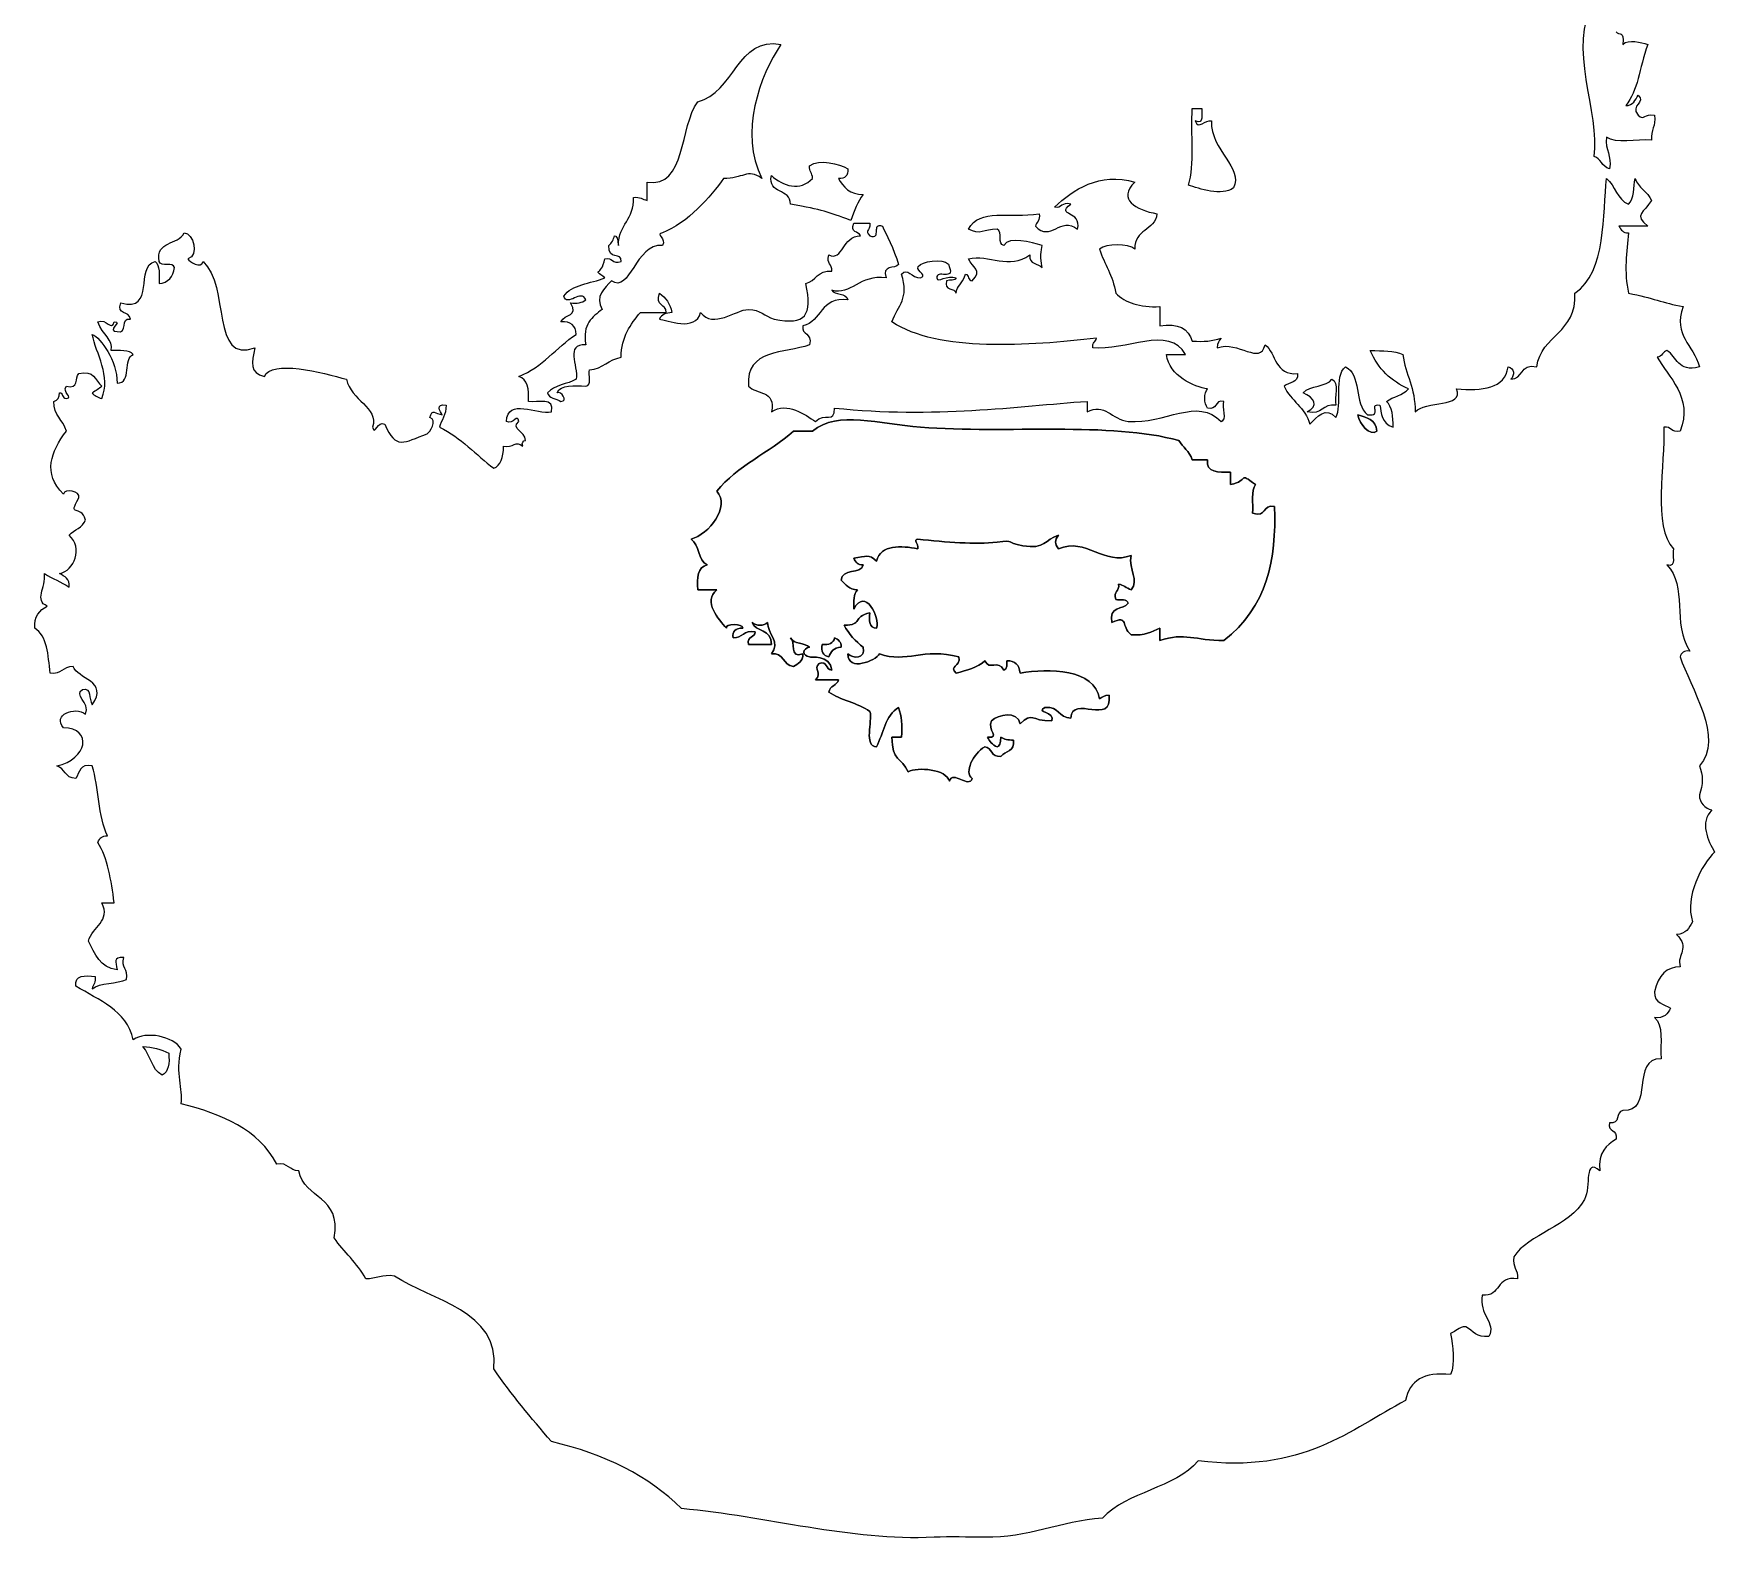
# Model space of a CAD drawing. Extents: x 0 to 55.7, y -25.7 to 2.7.
# Drawn here: x 0.73 to 17.07, y -25.66 to -11.1 of the extents above; entities that cross this region are included whole.
import ezdxf

# ---------------------------------------------------------------- set-up
doc = ezdxf.new("R2010")
doc.units = 0
doc.layers.get('0').update_dxf_attribs({"linetype": 'CONTINUOUS'})

msp = doc.modelspace()

# ---------------------------------------------------------------- linework, layer by layer
at = {"color": 7}
for points in [[(11.925862, -11.819857), (11.925862, -11.819857)], [(8.597962, -12.402239), (8.597962, -12.402239)], [(5.695293, -14.565374), (5.695293, -14.565374)], [(13.035162, -14.750258), (13.035162, -14.750258)], [(13.525103, -14.77799), (13.525103, -14.77799)], [(13.709986, -14.935141), (13.709986, -14.935141)], [(12.295629, -15.33264), (12.295629, -15.33264)], [(12.295629, -15.452815), (12.295629, -15.452815)], [(8.348369, -16.99659), (8.348369, -16.99659)], [(8.468543, -16.931881), (8.468543, -16.931881)], [(1.785011, -20.879141), (1.785011, -20.879141)]]:
    msp.add_lwpolyline(points, close=True, dxfattribs=at)
for points in [[(15.808412, -12.282065), (15.873121, -11.875322), (15.540331, -11.200498), (15.808412, -10.802998)], [(16.021028, -11.080323), (16.048761, -11.1173), (16.104226, -11.061835), (16.085737, -11.200498)], [(7.146628, -11.755148), (7.497906, -11.67195), (7.534883, -11.1173), (7.95087, -11.200498)], [(7.95087, -11.200498), (7.747498, -11.496311), (7.544127, -12.060205), (7.765987, -12.494681)], [(16.085737, -11.200498), (16.141202, -11.145033), (16.261377, -11.182009), (16.326086, -11.200498)], [(16.326086, -11.200498), (16.242888, -11.440846), (16.233644, -11.644218), (16.11347, -11.792124)], [(6.656687, -12.531658), (7.035698, -12.596367), (6.970988, -11.986252), (7.146628, -11.755148)], [(16.11347, -11.792124), (16.187423, -11.792124), (16.205912, -11.736659), (16.233644, -11.690438)], [(16.233644, -11.690438), (16.316842, -11.764392), (16.150447, -11.78288), (16.233644, -11.884566)], [(11.888885, -12.55939), (11.953595, -12.365263), (11.907374, -12.060205), (11.925862, -11.819857)], [(11.925862, -11.819857), (11.953595, -11.819857), (11.981327, -11.819857), (12.018304, -11.819857)], [(12.018304, -11.819857), (12.00906, -11.875322), (12.046036, -11.977008), (11.953595, -11.940031)], [(11.953595, -11.940031), (11.981327, -12.032473), (12.05528, -11.921543), (12.110745, -11.940031)], [(16.233644, -11.884566), (16.298353, -11.940031), (16.289109, -11.866078), (16.390795, -11.884566)], [(16.390795, -11.884566), (16.409283, -11.995496), (16.353818, -12.023228), (16.363062, -12.124914)], [(12.110745, -11.940031), (12.101501, -12.2266), (12.425047, -12.392995), (12.323361, -12.587123)], [(15.928586, -12.097182), (15.910098, -12.2266), (15.984051, -12.272821), (15.956319, -12.402239)], [(16.363062, -12.124914), (16.215156, -12.11567), (16.021028, -12.161891), (15.928586, -12.097182)], [(7.765987, -12.494681), (7.627324, -12.392995), (7.581103, -12.503925), (7.39622, -12.494681)], [(8.255928, -12.494681), (8.255928, -12.439216), (8.218951, -12.429972), (8.228195, -12.374507)], [(8.228195, -12.374507), (8.320637, -12.300553), (8.514764, -12.356018), (8.597962, -12.402239)], [(8.597962, -12.402239), (8.597962, -12.466948), (8.570229, -12.503925), (8.50552, -12.494681)], [(15.956319, -12.402239), (15.882366, -12.383751), (15.873121, -12.300553), (15.808412, -12.282065)], [(6.656687, -12.707297), (6.656687, -12.651832), (6.656687, -12.587123), (6.656687, -12.531658)], [(7.39622, -12.494681), (7.276046, -12.67032), (7.044942, -12.929157), (6.804593, -13.021599)], [(8.043312, -12.744274), (8.043312, -12.587123), (7.821452, -12.651832), (7.858428, -12.466948)], [(7.858428, -12.466948), (7.969358, -12.568634), (8.135753, -12.624099), (8.255928, -12.494681)], [(8.50552, -12.494681), (8.551741, -12.577878), (8.61645, -12.651832), (8.745868, -12.651832)], [(10.594702, -12.772006), (10.770341, -12.605611), (11.029178, -12.429972), (11.371212, -12.531658)], [(11.371212, -12.531658), (11.195573, -12.698053), (11.380456, -12.799739), (11.583828, -12.836715)], [(12.323361, -12.587123), (12.212431, -12.67032), (11.990571, -12.596367), (11.888885, -12.55939)], [(15.623529, -13.603981), (15.928586, -13.400609), (15.89161, -12.827471), (15.928586, -12.494681)], [(15.928586, -12.494681), (16.011784, -12.568634), (16.030272, -12.698053), (16.141202, -12.744274)], [(16.141202, -12.744274), (16.196667, -12.688809), (16.187423, -12.577878), (16.205912, -12.494681)], [(16.205912, -12.494681), (16.233644, -12.587123), (16.326086, -12.624099), (16.363062, -12.707297)], [(6.379362, -13.141773), (6.379362, -12.938401), (6.536513, -12.89218), (6.527268, -12.679564)], [(6.527268, -12.679564), (6.591978, -12.67032), (6.610466, -12.698053), (6.656687, -12.707297)], [(8.625694, -12.901424), (8.403834, -12.818227), (8.357613, -12.799739), (8.043312, -12.744274)], [(8.745868, -12.651832), (8.690403, -12.716541), (8.662671, -12.808983), (8.625694, -12.901424)], [(10.751853, -12.744274), (10.659411, -12.716541), (10.668655, -12.790494), (10.594702, -12.772006)], [(10.816562, -12.984622), (10.862783, -12.799739), (10.594702, -12.864448), (10.751853, -12.744274)], [(16.363062, -12.707297), (16.289109, -12.827471), (16.187423, -12.845959), (16.326086, -12.956889)], [(8.810578, -13.049331), (8.930752, -13.095552), (8.819822, -12.910669), (8.930752, -12.956889)], [(9.762727, -12.984622), (9.873657, -12.78125), (10.150982, -12.882936), (10.446795, -12.836715)], [(10.446795, -12.836715), (10.456039, -12.901424), (10.419063, -12.919913), (10.409819, -12.956889)], [(10.409819, -12.956889), (10.557725, -13.11404), (10.650167, -12.855204), (10.816562, -12.984622)], [(11.583828, -12.836715), (11.56534, -13.00311), (11.361968, -12.984622), (11.371212, -13.178749)], [(1.942161, -13.298924), (1.905185, -13.095552), (2.127045, -13.141773), (2.18251, -13.021599)], [(2.18251, -13.021599), (2.274951, -13.021599), (2.330416, -13.243459), (2.219486, -13.271191)], [(6.28692, -13.141773), (6.314653, -13.123284), (6.333141, -13.086308), (6.342385, -13.049331)], [(6.342385, -13.049331), (6.379362, -13.058575), (6.370118, -13.104796), (6.379362, -13.141773)], [(6.804593, -13.021599), (6.73064, -13.030843), (6.850814, -13.077064), (6.804593, -13.141773)], [(8.413078, -13.234214), (8.551741, -13.298924), (8.542497, -13.049331), (8.718136, -13.049331)], [(8.718136, -13.049331), (8.699648, -13.00311), (8.61645, -13.021599), (8.653427, -12.929157)], [(8.653427, -12.929157), (8.708892, -12.929157), (8.755113, -12.929157), (8.810578, -12.929157)], [(8.810578, -12.929157), (8.810578, -13.012354), (8.755113, -12.993866), (8.810578, -13.049331)], [(8.930752, -12.956889), (8.967729, -13.030843), (9.041682, -13.178749), (9.087903, -13.326656)], [(10.040052, -12.984622), (9.910634, -12.984622), (9.873657, -13.049331), (9.762727, -12.984622)], [(10.104761, -13.141773), (10.040052, -13.132529), (10.095517, -13.012354), (10.040052, -12.984622)], [(10.474528, -13.141773), (10.372842, -13.11404), (10.150982, -13.049331), (10.104761, -13.141773)], [(16.326086, -12.956889), (16.233644, -12.956889), (16.141202, -12.956889), (16.048761, -12.956889)], [(16.048761, -12.956889), (16.067249, -12.993866), (16.085737, -13.021599), (16.141202, -13.021599)], [(16.141202, -13.021599), (16.122714, -13.197238), (16.094982, -13.400609), (16.141202, -13.603981)], [(6.407094, -13.298924), (6.416338, -13.197238), (6.277676, -13.298924), (6.28692, -13.141773)], [(6.804593, -13.141773), (6.545757, -13.123284), (6.490292, -13.613225), (6.314653, -13.483807)], [(8.440811, -13.391365), (8.450055, -13.317412), (8.385346, -13.326656), (8.413078, -13.234214)], [(9.762727, -13.271191), (9.956854, -13.22497), (10.160226, -13.382121), (10.354354, -13.234214)], [(10.354354, -13.234214), (10.345109, -13.326656), (10.437551, -13.317412), (10.474528, -13.354389)], [(10.474528, -13.354389), (10.456039, -13.234214), (10.456039, -13.261947), (10.474528, -13.141773)], [(11.371212, -13.178749), (11.306503, -13.123284), (11.093887, -13.123284), (11.029178, -13.178749)], [(11.029178, -13.178749), (11.075399, -13.326656), (11.158596, -13.428342), (11.186329, -13.603981)], [(1.572395, -13.696423), (1.914429, -13.798109), (1.701813, -13.3359), (1.905185, -13.298924)], [(1.905185, -13.298924), (1.951406, -13.3359), (1.942161, -13.428342), (1.942161, -13.511539)], [(2.090068, -13.354389), (2.080824, -13.298924), (1.96065, -13.354389), (1.942161, -13.298924)], [(1.942161, -13.511539), (2.025359, -13.502295), (2.080824, -13.44683), (2.090068, -13.354389)], [(2.219486, -13.271191), (2.228731, -13.298924), (2.348905, -13.372877), (2.367393, -13.298924)], [(2.367393, -13.298924), (2.62623, -13.530028), (2.441346, -14.297294), (2.866578, -14.130899)], [(6.249943, -13.456074), (6.120525, -13.354389), (6.212967, -13.456074), (6.249943, -13.271191)], [(6.249943, -13.271191), (6.323897, -13.252703), (6.314653, -13.326656), (6.407094, -13.298924)], [(8.191218, -13.511539), (8.28366, -13.483807), (8.311393, -13.382121), (8.440811, -13.391365)], [(9.087903, -13.326656), (9.050926, -13.372877), (8.921508, -13.326656), (8.967729, -13.456074)], [(9.115635, -13.419098), (9.180344, -13.354389), (9.208077, -13.456074), (9.300519, -13.456074)], [(9.300519, -13.456074), (9.383716, -13.419098), (9.208077, -13.382121), (9.300519, -13.326656)], [(9.300519, -13.326656), (9.355984, -13.289679), (9.577844, -13.261947), (9.577844, -13.354389)], [(9.577844, -13.354389), (9.633309, -13.483807), (9.448425, -13.372877), (9.457669, -13.456074)], [(9.799704, -13.483807), (9.901389, -13.382121), (9.799704, -13.354389), (9.762727, -13.271191)], [(5.852444, -13.631714), (5.926397, -13.520784), (6.111281, -13.511539), (6.249943, -13.456074)], [(6.06506, -13.66869), (6.028083, -13.55776), (5.880177, -13.742644), (5.852444, -13.631714)], [(6.314653, -13.483807), (6.249943, -13.55776), (6.148257, -13.631714), (6.222211, -13.761132)], [(7.886161, -13.853574), (8.191218, -13.918283), (8.255928, -13.816597), (8.191218, -13.511539)], [(8.967729, -13.456074), (8.708892, -13.419098), (8.625694, -13.631714), (8.440811, -13.576249)], [(9.023194, -13.881306), (9.087903, -13.714911), (9.189589, -13.659446), (9.115635, -13.419098)], [(9.457669, -13.456074), (9.457669, -13.511539), (9.559355, -13.419098), (9.642553, -13.456074)], [(9.550111, -13.483807), (9.522379, -13.585493), (9.633309, -13.548516), (9.642553, -13.603981)], [(9.642553, -13.456074), (9.633309, -13.483807), (9.587088, -13.474563), (9.550111, -13.483807)], [(9.642553, -13.603981), (9.651797, -13.520784), (9.698018, -13.530028), (9.734994, -13.419098)], [(9.734994, -13.419098), (9.771971, -13.428342), (9.753483, -13.483807), (9.799704, -13.483807)], [(1.664836, -13.853574), (1.655592, -13.770376), (1.526174, -13.816597), (1.572395, -13.696423)], [(5.824712, -13.881306), (5.861688, -13.798109), (6.000351, -13.835085), (5.917153, -13.696423)], [(5.917153, -13.696423), (5.981862, -13.705667), (6.028083, -13.696423), (6.06506, -13.66869)], [(6.84157, -13.788864), (6.84157, -13.705667), (6.73064, -13.733399), (6.776861, -13.603981)], [(6.776861, -13.603981), (6.84157, -13.650202), (6.878547, -13.705667), (6.897035, -13.788864)], [(8.597962, -13.66869), (8.329881, -13.631714), (8.348369, -13.881306), (8.163486, -13.918283)], [(8.440811, -13.576249), (8.468543, -13.622469), (8.579473, -13.594737), (8.597962, -13.66869)], [(11.186329, -13.603981), (11.27877, -13.696423), (11.417433, -13.742644), (11.61156, -13.733399)], [(15.253762, -14.315782), (15.299983, -14.00148), (15.642017, -13.992236), (15.623529, -13.603981)], [(16.141202, -13.603981), (16.372307, -13.650202), (16.473992, -13.696423), (16.66812, -13.733399)], [(1.350535, -13.881306), (1.433732, -13.844329), (1.479953, -13.973748), (1.507686, -13.881306)], [(1.479953, -14.158631), (1.498441, -14.047701), (1.396755, -14.010724), (1.350535, -13.881306)], [(1.507686, -13.881306), (1.600127, -13.872062), (1.424488, -13.973748), (1.535418, -13.973748)], [(1.535418, -13.973748), (1.646348, -14.00148), (1.563151, -13.835085), (1.664836, -13.853574)], [(5.972618, -14.00148), (5.972618, -13.918283), (5.917153, -13.872062), (5.824712, -13.881306)], [(6.222211, -13.761132), (6.129769, -13.835085), (6.028083, -13.899794), (6.06506, -14.103166)], [(6.407094, -14.22334), (6.407094, -14.019969), (6.499536, -13.909039), (6.591978, -13.788864)], [(6.591978, -13.788864), (6.675175, -13.788864), (6.758373, -13.788864), (6.84157, -13.788864)], [(6.897035, -13.788864), (6.84157, -13.798109), (6.795349, -13.807353), (6.776861, -13.853574)], [(6.776861, -13.853574), (6.84157, -13.862818), (7.128139, -13.982992), (7.17436, -13.788864)], [(7.17436, -13.788864), (7.294534, -13.955259), (7.516394, -13.761132), (7.636568, -13.761132)], [(7.636568, -13.761132), (7.756743, -13.761132), (7.784475, -13.825841), (7.886161, -13.853574)], [(11.001445, -14.038457), (10.354354, -14.11241), (9.466914, -14.177119), (9.023194, -13.881306)], [(11.61156, -13.733399), (11.61156, -13.788864), (11.61156, -13.853574), (11.61156, -13.918283)], [(11.61156, -13.918283), (11.7872, -13.89055), (11.888885, -13.946015), (11.925862, -14.066189)], [(16.66812, -13.733399), (16.566434, -14.019969), (16.769806, -14.093922), (16.825271, -14.315782)], [(1.387511, -14.620839), (1.479953, -14.408224), (1.332046, -14.186364), (1.29507, -14.00148)], [(1.29507, -14.00148), (1.378267, -14.038457), (1.535418, -14.251073), (1.535418, -14.472933)], [(5.417968, -14.408224), (5.649072, -14.315782), (5.778491, -14.130899), (5.972618, -14.00148)], [(8.163486, -13.918283), (8.144998, -14.010724), (8.255928, -13.982992), (8.228195, -14.103166)], [(10.964469, -14.130899), (10.955224, -14.075434), (10.992201, -14.075434), (11.001445, -14.038457)], [(11.861153, -14.195608), (11.704002, -13.909039), (11.269526, -14.167875), (10.964469, -14.130899)], [(11.925862, -14.066189), (12.036792, -14.075434), (12.11999, -14.066189), (12.203187, -14.038457)], [(12.203187, -14.038457), (12.184699, -14.066189), (12.16621, -14.084678), (12.16621, -14.130899)], [(1.692569, -14.195608), (1.655592, -14.149387), (1.553906, -14.158631), (1.479953, -14.158631)], [(1.535418, -14.472933), (1.683325, -14.472933), (1.590883, -14.232584), (1.692569, -14.195608)], [(2.866578, -14.130899), (2.838846, -14.278805), (2.811113, -14.371247), (2.95902, -14.408224)], [(6.06506, -14.103166), (5.861688, -14.093922), (5.991107, -14.297294), (5.972618, -14.435956)], [(8.228195, -14.103166), (7.987847, -14.186364), (7.608836, -14.140143), (7.636568, -14.500665)], [(12.073769, -14.528398), (11.94435, -14.509909), (11.704002, -14.408224), (11.67627, -14.195608)], [(11.67627, -14.195608), (11.740979, -14.195608), (11.796444, -14.195608), (11.861153, -14.195608)], [(12.16621, -14.130899), (12.369582, -14.056945), (12.582198, -14.306538), (12.628419, -14.103166)], [(12.628419, -14.103166), (12.739349, -14.186364), (12.72086, -14.398979), (12.94272, -14.380491)], [(14.015044, -14.528398), (13.848649, -14.454444), (13.719231, -14.33427), (13.645277, -14.158631)], [(13.645277, -14.158631), (13.765451, -14.158631), (13.876381, -14.158631), (13.959579, -14.195608)], [(13.959579, -14.195608), (13.987311, -14.389735), (14.079753, -14.519154), (14.079753, -14.750258)], [(16.510969, -14.158631), (16.473992, -14.167875), (16.464748, -14.214096), (16.418527, -14.22334)], [(16.825271, -14.315782), (16.612655, -14.371247), (16.612655, -14.214096), (16.510969, -14.158631)], [(1.045477, -14.500665), (1.165651, -14.537642), (1.128675, -14.417468), (1.165651, -14.380491)], [(1.165651, -14.380491), (1.313558, -14.343514), (1.322802, -14.4452), (1.387511, -14.500665)], [(2.95902, -14.408224), (3.023729, -14.241829), (3.522914, -14.371247), (3.754018, -14.435956)], [(6.06506, -14.500665), (6.129769, -14.500665), (6.083548, -14.389735), (6.102037, -14.343514)], [(6.102037, -14.343514), (6.231455, -14.33427), (6.28692, -14.241829), (6.407094, -14.22334)], [(12.94272, -14.380491), (12.951965, -14.472933), (12.859523, -14.463689), (12.813302, -14.500665)], [(13.312487, -14.805723), (13.377196, -14.685549), (13.293999, -14.408224), (13.404929, -14.315782)], [(13.404929, -14.315782), (13.56208, -14.380491), (13.488126, -14.676304), (13.617545, -14.77799)], [(14.477252, -14.528398), (14.726845, -14.546886), (14.948705, -14.528398), (14.976437, -14.315782)], [(14.976437, -14.315782), (15.041146, -14.325026), (15.041146, -14.398979), (15.00417, -14.435956)], [(15.00417, -14.435956), (15.124344, -14.435956), (15.087367, -14.278805), (15.253762, -14.315782)], [(16.418527, -14.22334), (16.520213, -14.408224), (16.769806, -14.611595), (16.640387, -14.935141)], [(1.045477, -14.620839), (1.11943, -14.611595), (0.999256, -14.565374), (1.045477, -14.500665)], [(1.387511, -14.500665), (1.359779, -14.528398), (1.332046, -14.546886), (1.29507, -14.565374)], [(3.754018, -14.435956), (3.790995, -14.639328), (4.06832, -14.704037), (4.003611, -14.898164)], [(5.51041, -14.648572), (5.519654, -14.528398), (5.501166, -14.435956), (5.417968, -14.408224)], [(5.972618, -14.435956), (5.889421, -14.482177), (5.760002, -14.491421), (5.695293, -14.565374)], [(5.787735, -14.565374), (5.824712, -14.482177), (5.95413, -14.500665), (6.06506, -14.500665)], [(7.636568, -14.500665), (7.710522, -14.583863), (7.904649, -14.537642), (7.858428, -14.750258)], [(12.073769, -14.713281), (12.036792, -14.676304), (12.036792, -14.565374), (12.073769, -14.528398)], [(12.813302, -14.500665), (12.878011, -14.648572), (13.016674, -14.704037), (13.062895, -14.870432)], [(12.998185, -14.565374), (13.062895, -14.491421), (13.220045, -14.509909), (13.27551, -14.435956)], [(13.27551, -14.435956), (13.349464, -14.463689), (13.293999, -14.611595), (13.312487, -14.685549)], [(13.802428, -14.648572), (13.867137, -14.602351), (13.959579, -14.593107), (14.015044, -14.528398)], [(14.079753, -14.750258), (14.172195, -14.639328), (14.56045, -14.713281), (14.477252, -14.528398)], [(1.045477, -14.935141), (1.017745, -14.824211), (0.916059, -14.787234), (0.925303, -14.648572)], [(0.925303, -14.648572), (0.96228, -14.639328), (0.980768, -14.611595), (0.980768, -14.565374)], [(0.980768, -14.565374), (1.017745, -14.565374), (0.999256, -14.620839), (1.045477, -14.620839)], [(1.29507, -14.565374), (1.313558, -14.593107), (1.350535, -14.611595), (1.387511, -14.620839)], [(4.678435, -14.77799), (4.659947, -14.750258), (4.604482, -14.66706), (4.715412, -14.685549)], [(4.715412, -14.685549), (4.715412, -14.77799), (4.669191, -14.833455), (4.650702, -14.898164)], [(5.297794, -14.842699), (5.307038, -14.611595), (5.593607, -14.77799), (5.73227, -14.750258)], [(5.73227, -14.750258), (5.769247, -14.602351), (5.602852, -14.66706), (5.51041, -14.648572)], [(5.695293, -14.565374), (5.704537, -14.620839), (5.778491, -14.620839), (5.824712, -14.648572)], [(5.824712, -14.648572), (5.898665, -14.648572), (5.824712, -14.546886), (5.787735, -14.565374)], [(7.858428, -14.750258), (8.015579, -14.648572), (8.181974, -14.77799), (8.28366, -14.842699)], [(8.468543, -14.713281), (9.429937, -14.814967), (10.234179, -14.694793), (10.909004, -14.648572)], [(10.909004, -14.648572), (10.909004, -14.685549), (10.909004, -14.713281), (10.909004, -14.750258)], [(10.909004, -14.750258), (11.075399, -14.657816), (11.149352, -14.824211), (11.306503, -14.842699)], [(11.306503, -14.842699), (11.657781, -14.870432), (11.981327, -14.602351), (12.203187, -14.842699)], [(12.23092, -14.648572), (12.138478, -14.630084), (12.16621, -14.741014), (12.073769, -14.713281)], [(12.203187, -14.842699), (12.267896, -14.833455), (12.212431, -14.704037), (12.23092, -14.648572)], [(13.035162, -14.750258), (13.155336, -14.694793), (13.099871, -14.611595), (12.998185, -14.565374)], [(13.312487, -14.685549), (13.183069, -14.66706), (13.183069, -14.787234), (13.035162, -14.750258)], [(13.062895, -14.870432), (13.127604, -14.796479), (13.220045, -14.694793), (13.312487, -14.805723)], [(13.617545, -14.77799), (13.774696, -14.796479), (13.617545, -14.66706), (13.737719, -14.685549)], [(13.737719, -14.685549), (13.756207, -14.759502), (13.746963, -14.861188), (13.867137, -14.898164)], [(13.867137, -14.898164), (13.867137, -14.796479), (13.857893, -14.704037), (13.802428, -14.648572)], [(4.003611, -14.898164), (4.031343, -14.990606), (4.049832, -14.824211), (4.123785, -14.870432)], [(4.123785, -14.870432), (4.225471, -15.120025), (4.308668, -15.046071), (4.530528, -14.962874)], [(4.530528, -14.962874), (4.558261, -14.953629), (4.632214, -14.824211), (4.558261, -14.805723)], [(4.558261, -14.805723), (4.585993, -14.713281), (4.604482, -14.768746), (4.678435, -14.77799)], [(5.417968, -14.842699), (5.408724, -14.759502), (5.362503, -14.879676), (5.297794, -14.842699)], [(5.482677, -15.027583), (5.482677, -14.935141), (5.334771, -14.916653), (5.417968, -14.842699)], [(9.300519, -14.898164), (8.893775, -14.870432), (8.50552, -14.731769), (8.255928, -14.935141)], [(8.255928, -14.935141), (8.50552, -14.731769), (8.893775, -14.870432), (9.300519, -14.898164)], [(8.28366, -14.842699), (8.376102, -14.750258), (8.468543, -14.870432), (8.468543, -14.713281)], [(11.796444, -15.027583), (11.130864, -14.842699), (10.132494, -14.962874), (9.300519, -14.898164)], [(9.300519, -14.898164), (10.132494, -14.962874), (11.130864, -14.842699), (11.796444, -15.027583)], [(13.709986, -14.935141), (13.636033, -14.990606), (13.543591, -14.870432), (13.525103, -14.77799)], [(13.525103, -14.77799), (13.6083, -14.805723), (13.700742, -14.824211), (13.709986, -14.935141)], [(13.525103, -14.77799), (13.543591, -14.870432), (13.636033, -14.990606), (13.709986, -14.935141)], [(13.709986, -14.935141), (13.700742, -14.824211), (13.6083, -14.805723), (13.525103, -14.77799)], [(1.017745, -15.545256), (0.814373, -15.341885), (0.89757, -15.138513), (1.045477, -14.935141)], [(4.650702, -14.898164), (4.863318, -14.99985), (5.001981, -15.166245), (5.17762, -15.295664)], [(5.270062, -15.083048), (5.362503, -15.101536), (5.390236, -15.018339), (5.454945, -15.083048)], [(5.454945, -15.083048), (5.445701, -15.046071), (5.454945, -15.027583), (5.482677, -15.027583)], [(8.071044, -14.935141), (7.83994, -15.147757), (7.525638, -15.267931), (7.331511, -15.517524)], [(7.331511, -15.517524), (7.525638, -15.267931), (7.83994, -15.147757), (8.071044, -14.935141)], [(8.255928, -14.935141), (8.191218, -14.935141), (8.135753, -14.935141), (8.071044, -14.935141)], [(8.071044, -14.935141), (8.135753, -14.935141), (8.191218, -14.935141), (8.255928, -14.935141)], [(11.925862, -15.212466), (11.89813, -15.129269), (11.83342, -15.092292), (11.796444, -15.027583)], [(11.796444, -15.027583), (11.83342, -15.092292), (11.89813, -15.129269), (11.925862, -15.212466)], [(16.483237, -14.898164), (16.492481, -15.249443), (16.372307, -15.868802), (16.575678, -16.072174)], [(16.640387, -14.935141), (16.547946, -14.953629), (16.55719, -14.88892), (16.483237, -14.898164)], [(5.17762, -15.295664), (5.242329, -15.267931), (5.270062, -15.193978), (5.270062, -15.083048)], [(12.073769, -15.212466), (12.027548, -15.212466), (11.972083, -15.212466), (11.925862, -15.212466)], [(11.925862, -15.212466), (11.972083, -15.212466), (12.027548, -15.212466), (12.073769, -15.212466)], [(12.295629, -15.33264), (12.175455, -15.33264), (12.05528, -15.341885), (12.073769, -15.212466)], [(12.073769, -15.212466), (12.05528, -15.341885), (12.175455, -15.33264), (12.295629, -15.33264)], [(12.535977, -15.452815), (12.360338, -15.323396), (12.480512, -15.415838), (12.295629, -15.452815)], [(12.295629, -15.452815), (12.480512, -15.415838), (12.360338, -15.323396), (12.535977, -15.452815)], [(12.295629, -15.452815), (12.295629, -15.415838), (12.295629, -15.369617), (12.295629, -15.33264)], [(12.295629, -15.33264), (12.295629, -15.369617), (12.295629, -15.415838), (12.295629, -15.452815)], [(1.165651, -15.582233), (1.18414, -15.517524), (1.026989, -15.480547), (1.017745, -15.545256)], [(7.331511, -15.517524), (7.460929, -15.66543), (7.257558, -15.933511), (7.081918, -15.979732)], [(7.081918, -15.979732), (7.257558, -15.933511), (7.460929, -15.66543), (7.331511, -15.517524)], [(12.508245, -15.73014), (12.517489, -15.637698), (12.489756, -15.50828), (12.535977, -15.452815)], [(12.535977, -15.452815), (12.489756, -15.50828), (12.517489, -15.637698), (12.508245, -15.73014)], [(1.23036, -15.794849), (1.18414, -15.637698), (1.054721, -15.77636), (1.165651, -15.582233)], [(12.23092, -16.959614), (12.646907, -16.636068), (12.739349, -16.17386), (12.72086, -15.66543)], [(12.72086, -15.66543), (12.739349, -16.17386), (12.646907, -16.636068), (12.23092, -16.959614)], [(12.72086, -15.66543), (12.600686, -15.637698), (12.646907, -15.77636), (12.508245, -15.73014)], [(12.508245, -15.73014), (12.646907, -15.77636), (12.600686, -15.637698), (12.72086, -15.66543)], [(1.07321, -15.942755), (1.11943, -15.88729), (1.202628, -15.868802), (1.23036, -15.794849)], [(0.980768, -16.312522), (1.11943, -16.28479), (1.211872, -16.06293), (1.07321, -15.942755)], [(7.081918, -15.979732), (7.165116, -16.035197), (7.146628, -16.183104), (7.239069, -16.229325)], [(7.239069, -16.229325), (7.146628, -16.183104), (7.165116, -16.035197), (7.081918, -15.979732)], [(9.272786, -16.072174), (9.28203, -16.016709), (9.226565, -15.988976), (9.272786, -15.979732)], [(9.272786, -15.979732), (9.226565, -15.988976), (9.28203, -16.016709), (9.272786, -16.072174)], [(9.272786, -15.979732), (9.550111, -16.007465), (9.827436, -16.035197), (10.040052, -16.007465)], [(10.040052, -16.007465), (9.827436, -16.035197), (9.550111, -16.007465), (9.272786, -15.979732)], [(10.040052, -16.007465), (10.224935, -15.988976), (10.104761, -16.007465), (10.289644, -16.044441)], [(10.289644, -16.044441), (10.104761, -16.007465), (10.224935, -15.988976), (10.040052, -16.007465)], [(10.289644, -16.044441), (10.50226, -16.081418), (10.50226, -15.979732), (10.631679, -15.942755)], [(10.631679, -15.942755), (10.50226, -15.979732), (10.50226, -16.081418), (10.289644, -16.044441)], [(10.631679, -15.942755), (10.594702, -15.988976), (10.594702, -16.025953), (10.631679, -16.072174)], [(10.631679, -16.072174), (10.594702, -16.025953), (10.594702, -15.988976), (10.631679, -15.942755)], [(10.631679, -16.072174), (10.899759, -15.961244), (11.075399, -16.238569), (11.334235, -16.136883)], [(11.334235, -16.136883), (11.075399, -16.238569), (10.899759, -15.961244), (10.631679, -16.072174)], [(8.653427, -16.164615), (8.773601, -16.146127), (8.801334, -16.118395), (8.875287, -16.192348)], [(8.875287, -16.192348), (8.801334, -16.118395), (8.773601, -16.146127), (8.653427, -16.164615)], [(8.745868, -16.229325), (8.690403, -16.229325), (8.671915, -16.201592), (8.653427, -16.164615)], [(8.653427, -16.164615), (8.671915, -16.201592), (8.690403, -16.229325), (8.745868, -16.229325)], [(8.875287, -16.192348), (8.912264, -16.025953), (9.115635, -16.044441), (9.272786, -16.072174)], [(9.272786, -16.072174), (9.115635, -16.044441), (8.912264, -16.025953), (8.875287, -16.192348)], [(11.334235, -16.136883), (11.306503, -16.275545), (11.417433, -16.377231), (11.334235, -16.469673)], [(11.334235, -16.469673), (11.417433, -16.377231), (11.306503, -16.275545), (11.334235, -16.136883)], [(16.575678, -16.072174), (16.55719, -16.127639), (16.612655, -16.257057), (16.510969, -16.229325)], [(0.860594, -16.626824), (0.731175, -16.571359), (0.85135, -16.451185), (0.832861, -16.312522)], [(0.832861, -16.312522), (0.916059, -16.358743), (0.990012, -16.39572), (1.07321, -16.44194)], [(1.07321, -16.44194), (1.082454, -16.358743), (1.026989, -16.340255), (0.980768, -16.312522)], [(7.239069, -16.229325), (7.146628, -16.247813), (7.137383, -16.349499), (7.146628, -16.469673)], [(7.146628, -16.469673), (7.137383, -16.349499), (7.146628, -16.247813), (7.239069, -16.229325)], [(8.533253, -16.377231), (8.533253, -16.257057), (8.72738, -16.321766), (8.745868, -16.229325)], [(8.745868, -16.229325), (8.72738, -16.321766), (8.533253, -16.257057), (8.533253, -16.377231)], [(16.510969, -16.229325), (16.714341, -16.432696), (16.55719, -16.793219), (16.732829, -17.0613)], [(7.146628, -16.469673), (7.211337, -16.469673), (7.266802, -16.469673), (7.331511, -16.469673)], [(7.331511, -16.469673), (7.266802, -16.469673), (7.211337, -16.469673), (7.146628, -16.469673)], [(7.331511, -16.469673), (7.192848, -16.580603), (7.349999, -16.756242), (7.423953, -16.83944)], [(7.423953, -16.83944), (7.349999, -16.756242), (7.192848, -16.580603), (7.331511, -16.469673)], [(8.690403, -16.469673), (8.607206, -16.469673), (8.579473, -16.414208), (8.533253, -16.377231)], [(8.533253, -16.377231), (8.579473, -16.414208), (8.607206, -16.469673), (8.690403, -16.469673)], [(8.875287, -16.83944), (8.912264, -16.737754), (8.764357, -16.44194), (8.653427, -16.654556)], [(8.653427, -16.654556), (8.764357, -16.44194), (8.912264, -16.737754), (8.875287, -16.83944)], [(8.653427, -16.654556), (8.653427, -16.580603), (8.653427, -16.50665), (8.690403, -16.469673)], [(8.690403, -16.469673), (8.653427, -16.50665), (8.653427, -16.580603), (8.653427, -16.654556)], [(11.214061, -16.414208), (11.223305, -16.488161), (11.158596, -16.478917), (11.186329, -16.562115)], [(11.186329, -16.562115), (11.158596, -16.478917), (11.223305, -16.488161), (11.214061, -16.414208)], [(11.334235, -16.469673), (11.288015, -16.451185), (11.260282, -16.423452), (11.214061, -16.414208)], [(11.214061, -16.414208), (11.260282, -16.423452), (11.288015, -16.451185), (11.334235, -16.469673)], [(0.74042, -16.83944), (0.731175, -16.72851), (0.78664, -16.6638), (0.860594, -16.626824)], [(11.306503, -16.599091), (11.260282, -16.6638), (11.112375, -16.626824), (11.149352, -16.783975)], [(11.149352, -16.783975), (11.112375, -16.626824), (11.260282, -16.6638), (11.306503, -16.599091)], [(11.186329, -16.562115), (11.23255, -16.571359), (11.297259, -16.55287), (11.306503, -16.599091)], [(11.306503, -16.599091), (11.297259, -16.55287), (11.23255, -16.571359), (11.186329, -16.562115)], [(7.423953, -16.83944), (7.405464, -16.793219), (7.590348, -16.793219), (7.581103, -16.83944)], [(7.581103, -16.83944), (7.590348, -16.793219), (7.405464, -16.793219), (7.423953, -16.83944)], [(7.858428, -16.99659), (7.867673, -16.848684), (7.701278, -16.876416), (7.673545, -16.783975)], [(7.673545, -16.783975), (7.710522, -16.820951), (7.784475, -16.820951), (7.821452, -16.783975)], [(7.821452, -16.783975), (7.784475, -16.820951), (7.710522, -16.820951), (7.673545, -16.783975)], [(7.673545, -16.783975), (7.701278, -16.876416), (7.867673, -16.848684), (7.858428, -16.99659)], [(7.821452, -16.783975), (7.821452, -16.894905), (7.95087, -16.978102), (7.858428, -17.089032)], [(7.858428, -17.089032), (7.95087, -16.978102), (7.821452, -16.894905), (7.821452, -16.783975)], [(8.560985, -16.811707), (8.745868, -16.811707), (8.634938, -16.72851), (8.810578, -16.691533)], [(8.810578, -16.691533), (8.634938, -16.72851), (8.745868, -16.811707), (8.560985, -16.811707)], [(8.745868, -17.024323), (8.671915, -16.968858), (8.607206, -16.894905), (8.560985, -16.811707)], [(8.560985, -16.811707), (8.607206, -16.894905), (8.671915, -16.968858), (8.745868, -17.024323)], [(8.810578, -16.691533), (8.801334, -16.765486), (8.801334, -16.83944), (8.875287, -16.83944)], [(8.875287, -16.83944), (8.801334, -16.83944), (8.801334, -16.765486), (8.810578, -16.691533)], [(11.149352, -16.783975), (11.315747, -16.710021), (11.23255, -16.820951), (11.334235, -16.904149)], [(11.334235, -16.904149), (11.23255, -16.820951), (11.315747, -16.710021), (11.149352, -16.783975)], [(0.888326, -17.273915), (0.869838, -17.098276), (0.860594, -16.913393), (0.74042, -16.83944)], [(7.581103, -16.83944), (7.50715, -16.83944), (7.479418, -16.867172), (7.488662, -16.931881)], [(7.488662, -16.931881), (7.479418, -16.867172), (7.50715, -16.83944), (7.581103, -16.83944)], [(7.488662, -16.931881), (7.581103, -16.941125), (7.590348, -16.848684), (7.701278, -16.876416)], [(7.701278, -16.876416), (7.590348, -16.848684), (7.581103, -16.941125), (7.488662, -16.931881)], [(7.701278, -16.876416), (7.701278, -16.931881), (7.61808, -16.913393), (7.636568, -16.99659)], [(7.636568, -16.99659), (7.61808, -16.913393), (7.701278, -16.931881), (7.701278, -16.876416)], [(7.636568, -16.99659), (7.710522, -16.99659), (7.784475, -16.99659), (7.858428, -16.99659)], [(7.858428, -16.99659), (7.784475, -16.99659), (7.710522, -16.99659), (7.636568, -16.99659)], [(8.163486, -17.089032), (8.024823, -17.135253), (8.098777, -16.968858), (8.043312, -16.931881)], [(8.043312, -16.931881), (8.098777, -16.968858), (8.024823, -17.135253), (8.163486, -17.089032)], [(8.043312, -16.931881), (8.071044, -16.99659), (8.181974, -16.978102), (8.228195, -17.024323)], [(8.228195, -17.024323), (8.181974, -16.978102), (8.071044, -16.99659), (8.043312, -16.931881)], [(8.413078, -17.116765), (8.357613, -17.10752), (8.339125, -17.0613), (8.348369, -16.99659)], [(8.348369, -16.99659), (8.339125, -17.0613), (8.357613, -17.10752), (8.413078, -17.116765)], [(8.348369, -16.99659), (8.413078, -17.005835), (8.459299, -16.987346), (8.468543, -16.931881)], [(8.468543, -16.931881), (8.459299, -16.987346), (8.413078, -17.005835), (8.348369, -16.99659)], [(8.468543, -16.931881), (8.50552, -16.95037), (8.533253, -16.968858), (8.533253, -17.024323)], [(8.533253, -17.024323), (8.533253, -16.968858), (8.50552, -16.95037), (8.468543, -16.931881)], [(11.334235, -16.904149), (11.463654, -16.913393), (11.537607, -16.876416), (11.61156, -16.83944)], [(11.61156, -16.83944), (11.537607, -16.876416), (11.463654, -16.913393), (11.334235, -16.904149)], [(11.61156, -16.83944), (11.61156, -16.88566), (11.61156, -16.922637), (11.61156, -16.959614)], [(11.61156, -16.959614), (11.61156, -16.922637), (11.61156, -16.88566), (11.61156, -16.83944)], [(11.61156, -16.959614), (11.851909, -16.876416), (11.953595, -16.959614), (12.23092, -16.959614)], [(12.23092, -16.959614), (11.953595, -16.959614), (11.851909, -16.876416), (11.61156, -16.959614)], [(7.858428, -17.089032), (7.978603, -17.070544), (7.969358, -17.199962), (8.071044, -17.209206)], [(8.071044, -17.209206), (7.969358, -17.199962), (7.978603, -17.070544), (7.858428, -17.089032)], [(8.071044, -17.209206), (8.117265, -17.181474), (8.163486, -17.162985), (8.163486, -17.089032)], [(8.163486, -17.089032), (8.163486, -17.162985), (8.117265, -17.181474), (8.071044, -17.209206)], [(8.228195, -17.024323), (8.154242, -17.033567), (8.154242, -17.10752), (8.228195, -17.116765)], [(8.228195, -17.116765), (8.154242, -17.10752), (8.154242, -17.033567), (8.228195, -17.024323)], [(8.228195, -17.116765), (8.228195, -17.126009), (8.431567, -17.089032), (8.440811, -17.246183)], [(8.440811, -17.246183), (8.431567, -17.089032), (8.228195, -17.126009), (8.228195, -17.116765)], [(8.440811, -17.246183), (8.376102, -17.236939), (8.403834, -17.153741), (8.320637, -17.181474)], [(8.320637, -17.181474), (8.403834, -17.153741), (8.376102, -17.236939), (8.440811, -17.246183)], [(8.533253, -17.024323), (8.459299, -17.024323), (8.431567, -17.070544), (8.413078, -17.116765)], [(8.413078, -17.116765), (8.431567, -17.070544), (8.459299, -17.024323), (8.533253, -17.024323)], [(8.597962, -17.089032), (8.644183, -17.135253), (8.773601, -17.135253), (8.745868, -17.024323)], [(8.745868, -17.024323), (8.773601, -17.135253), (8.644183, -17.135253), (8.597962, -17.089032)], [(8.903019, -17.089032), (8.866043, -17.153741), (8.597962, -17.264671), (8.597962, -17.089032)], [(8.597962, -17.089032), (8.597962, -17.264671), (8.866043, -17.153741), (8.903019, -17.089032)], [(9.670285, -17.116765), (9.328251, -17.024323), (9.161856, -17.181474), (8.903019, -17.089032)], [(8.903019, -17.089032), (9.161856, -17.181474), (9.328251, -17.024323), (9.670285, -17.116765)], [(9.642553, -17.273915), (9.568599, -17.199962), (9.688774, -17.21845), (9.670285, -17.116765)], [(9.670285, -17.116765), (9.688774, -17.21845), (9.568599, -17.199962), (9.642553, -17.273915)], [(9.919878, -17.153741), (9.855169, -17.21845), (9.744239, -17.246183), (9.642553, -17.273915)], [(9.642553, -17.273915), (9.744239, -17.246183), (9.855169, -17.21845), (9.919878, -17.153741)], [(10.104761, -17.246183), (10.049296, -17.135253), (9.966099, -17.255427), (9.919878, -17.153741)], [(9.919878, -17.153741), (9.966099, -17.255427), (10.049296, -17.135253), (10.104761, -17.246183)], [(10.132494, -17.153741), (10.132494, -17.181474), (10.141738, -17.236939), (10.104761, -17.246183)], [(10.104761, -17.246183), (10.141738, -17.236939), (10.132494, -17.181474), (10.132494, -17.153741)], [(10.261912, -17.273915), (10.252668, -17.190718), (10.215691, -17.153741), (10.132494, -17.153741)], [(10.132494, -17.153741), (10.215691, -17.153741), (10.252668, -17.190718), (10.261912, -17.273915)], [(16.732829, -17.0613), (16.677364, -17.052055), (16.649632, -17.079788), (16.640387, -17.116765)], [(16.640387, -17.116765), (16.732829, -17.403334), (17.074863, -17.911763), (16.825271, -18.1706)], [(1.110186, -17.209206), (1.0085, -17.209206), (0.999256, -17.292404), (0.888326, -17.273915)], [(1.29507, -17.578973), (1.461465, -17.347869), (1.147163, -17.32938), (1.110186, -17.209206)], [(8.320637, -17.181474), (8.255928, -17.236939), (8.357613, -17.273915), (8.28366, -17.338625)], [(8.28366, -17.338625), (8.357613, -17.273915), (8.255928, -17.236939), (8.320637, -17.181474)], [(11.029178, -17.523508), (10.982957, -17.227695), (10.539237, -17.227695), (10.261912, -17.273915)], [(10.261912, -17.273915), (10.539237, -17.227695), (10.982957, -17.227695), (11.029178, -17.523508)], [(1.23036, -17.671415), (1.276581, -17.55124), (1.110186, -17.486531), (1.202628, -17.431066)], [(1.202628, -17.431066), (1.29507, -17.412578), (1.258093, -17.523508), (1.29507, -17.578973)], [(8.28366, -17.338625), (8.357613, -17.338625), (8.431567, -17.338625), (8.50552, -17.338625)], [(8.50552, -17.338625), (8.431567, -17.338625), (8.357613, -17.338625), (8.28366, -17.338625)], [(8.50552, -17.338625), (8.496276, -17.39409), (8.422323, -17.39409), (8.413078, -17.458799)], [(8.413078, -17.458799), (8.422323, -17.39409), (8.496276, -17.39409), (8.50552, -17.338625)], [(8.413078, -17.458799), (8.524008, -17.532752), (8.690403, -17.560485), (8.810578, -17.643682)], [(8.810578, -17.643682), (8.690403, -17.560485), (8.524008, -17.532752), (8.413078, -17.458799)], [(10.751853, -17.708391), (10.761097, -17.477287), (11.158596, -17.791589), (11.121619, -17.486531)], [(11.121619, -17.486531), (11.158596, -17.791589), (10.761097, -17.477287), (10.751853, -17.708391)], [(11.121619, -17.486531), (11.075399, -17.486531), (11.05691, -17.50502), (11.029178, -17.523508)], [(11.029178, -17.523508), (11.05691, -17.50502), (11.075399, -17.486531), (11.121619, -17.486531)], [(1.017745, -17.800833), (0.906815, -17.680659), (1.128675, -17.588217), (1.23036, -17.671415)], [(8.810578, -17.643682), (8.83831, -17.745368), (8.745868, -17.976472), (8.875287, -17.985716)], [(8.875287, -17.985716), (8.745868, -17.976472), (8.83831, -17.745368), (8.810578, -17.643682)], [(8.875287, -17.985716), (8.939996, -17.856298), (8.958484, -17.680659), (9.087903, -17.606706)], [(9.087903, -17.606706), (8.958484, -17.680659), (8.939996, -17.856298), (8.875287, -17.985716)], [(9.087903, -17.606706), (9.115635, -17.689903), (9.124879, -17.773101), (9.115635, -17.893275)], [(9.115635, -17.893275), (9.124879, -17.773101), (9.115635, -17.689903), (9.087903, -17.606706)], [(9.984587, -17.736124), (10.049296, -17.671415), (10.234179, -17.634438), (10.261912, -17.763856)], [(10.261912, -17.763856), (10.234179, -17.634438), (10.049296, -17.671415), (9.984587, -17.736124)], [(10.261912, -17.763856), (10.382086, -17.643682), (10.363598, -17.736124), (10.566969, -17.736124)], [(10.566969, -17.736124), (10.363598, -17.736124), (10.382086, -17.643682), (10.261912, -17.763856)], [(10.566969, -17.736124), (10.603946, -17.643682), (10.400574, -17.652926), (10.50226, -17.606706)], [(10.50226, -17.606706), (10.400574, -17.652926), (10.603946, -17.643682), (10.566969, -17.736124)], [(10.50226, -17.606706), (10.640923, -17.588217), (10.631679, -17.708391), (10.751853, -17.708391)], [(10.751853, -17.708391), (10.631679, -17.708391), (10.640923, -17.588217), (10.50226, -17.606706)], [(0.953035, -18.1706), (1.248849, -18.105891), (1.304314, -17.810077), (1.017745, -17.800833)], [(9.94761, -17.893275), (10.077029, -17.902519), (9.938366, -17.819321), (9.984587, -17.736124)], [(9.984587, -17.736124), (9.938366, -17.819321), (10.077029, -17.902519), (9.94761, -17.893275)], [(9.115635, -17.893275), (9.087903, -17.893275), (9.06017, -17.893275), (9.023194, -17.893275)], [(9.023194, -17.893275), (9.023194, -18.124379), (9.115635, -18.087402), (9.180344, -18.226065)], [(9.180344, -18.226065), (9.115635, -18.087402), (9.023194, -18.124379), (9.023194, -17.893275)], [(9.023194, -17.893275), (9.06017, -17.893275), (9.087903, -17.893275), (9.115635, -17.893275)], [(10.040052, -17.985716), (9.993831, -17.967228), (9.966099, -17.930251), (9.94761, -17.893275)], [(9.94761, -17.893275), (9.966099, -17.930251), (9.993831, -17.967228), (10.040052, -17.985716)], [(10.077029, -17.893275), (10.067784, -17.921007), (10.077029, -17.976472), (10.040052, -17.985716)], [(10.040052, -17.985716), (10.077029, -17.976472), (10.067784, -17.921007), (10.077029, -17.893275)], [(10.197203, -17.921007), (10.141738, -17.921007), (10.104761, -17.911763), (10.077029, -17.893275)], [(10.077029, -17.893275), (10.104761, -17.911763), (10.141738, -17.921007), (10.197203, -17.921007)], [(10.077029, -18.078158), (10.114005, -18.022693), (10.215691, -18.031937), (10.197203, -17.921007)], [(10.197203, -17.921007), (10.215691, -18.031937), (10.114005, -18.022693), (10.077029, -18.078158)], [(9.799704, -18.290774), (9.716506, -18.235309), (9.808948, -18.050426), (9.919878, -17.985716)], [(9.919878, -17.985716), (9.808948, -18.050426), (9.716506, -18.235309), (9.799704, -18.290774)], [(9.919878, -17.985716), (9.993831, -17.994961), (9.975343, -18.087402), (10.077029, -18.078158)], [(10.077029, -18.078158), (9.975343, -18.087402), (9.993831, -17.994961), (9.919878, -17.985716)], [(1.137919, -18.290774), (1.026989, -18.290774), (1.036233, -18.189088), (0.953035, -18.1706)], [(1.29507, -18.1706), (1.174895, -18.142867), (1.174895, -18.235309), (1.137919, -18.290774)], [(1.442976, -18.845424), (1.350535, -18.660541), (1.359779, -18.373971), (1.29507, -18.1706)], [(9.180344, -18.226065), (9.272786, -18.179844), (9.550111, -18.198332), (9.577844, -18.318506)], [(9.577844, -18.318506), (9.550111, -18.198332), (9.272786, -18.179844), (9.180344, -18.226065)], [(9.577844, -18.318506), (9.61482, -18.207576), (9.762727, -18.39246), (9.799704, -18.290774)], [(9.799704, -18.290774), (9.762727, -18.39246), (9.61482, -18.207576), (9.577844, -18.318506)], [(16.825271, -18.1706), (16.862247, -18.253797), (16.862247, -18.355483), (16.825271, -18.447925)], [(16.825271, -18.447925), (16.825271, -18.531122), (16.880736, -18.577343), (16.945445, -18.595831)], [(16.945445, -18.595831), (16.825271, -18.716006), (16.908468, -18.891645), (16.973177, -19.002575)], [(1.350535, -18.910133), (1.369023, -18.863912), (1.387511, -18.845424), (1.442976, -18.845424)], [(1.507686, -19.492516), (1.479953, -19.270656), (1.442976, -19.05804), (1.350535, -18.910133)], [(16.973177, -19.002575), (16.853003, -19.122749), (16.677364, -19.427806), (16.760562, -19.677399)], [(1.258093, -19.862282), (1.29507, -19.72362), (1.479953, -19.668155), (1.387511, -19.492516)], [(1.387511, -19.492516), (1.424488, -19.492516), (1.461465, -19.492516), (1.507686, -19.492516)], [(16.760562, -19.677399), (16.723585, -19.732864), (16.695852, -19.797573), (16.603411, -19.797573)], [(1.535418, -20.139607), (1.369023, -20.121119), (1.322802, -19.982456), (1.258093, -19.862282)], [(16.603411, -19.797573), (16.742073, -19.936236), (16.603411, -19.982456), (16.640387, -20.111875)], [(1.600127, -20.019433), (1.489197, -20.019433), (1.526174, -20.05641), (1.535418, -20.139607)], [(1.62786, -20.232049), (1.646348, -20.130363), (1.572395, -20.121119), (1.600127, -20.019433)], [(1.137919, -20.296758), (1.11943, -20.185828), (1.23036, -20.195072), (1.322802, -20.204317)], [(1.322802, -20.204317), (1.332046, -20.259782), (1.304314, -20.27827), (1.29507, -20.324491)], [(1.29507, -20.324491), (1.369023, -20.259782), (1.535418, -20.27827), (1.62786, -20.232049)], [(16.640387, -20.111875), (16.510969, -20.111875), (16.427772, -20.185828), (16.390795, -20.352223)], [(1.692569, -20.814432), (1.62786, -20.527862), (1.359779, -20.435421), (1.137919, -20.296758)], [(16.390795, -20.352223), (16.390795, -20.463153), (16.483237, -20.472397), (16.547946, -20.509374)], [(16.547946, -20.509374), (16.520213, -20.564839), (16.483237, -20.61106), (16.390795, -20.601816)], [(2.154777, -20.906873), (2.080824, -20.777455), (1.812743, -20.731234), (1.692569, -20.814432)], [(16.390795, -20.601816), (16.483237, -20.666525), (16.44626, -20.851408), (16.455504, -20.999315)], [(1.785011, -20.879141), (1.877452, -20.888385), (1.96065, -20.906873), (2.034603, -20.94385)], [(1.969894, -21.156466), (1.868208, -21.101001), (1.858964, -20.962338), (1.785011, -20.879141)], [(2.154777, -21.433791), (2.173266, -21.285884), (2.099312, -21.147222), (2.154777, -20.906873)], [(2.034603, -20.94385), (2.043847, -21.045536), (2.034603, -21.128733), (1.969894, -21.156466)], [(16.455504, -20.999315), (16.159691, -20.990071), (16.390795, -21.516988), (16.085737, -21.4985)], [(3.079194, -22.016173), (2.903555, -21.683383), (2.552276, -21.535477), (2.154777, -21.433791)], [(16.085737, -21.4985), (16.011784, -21.507744), (16.067249, -21.637162), (15.956319, -21.618674)], [(15.956319, -21.618674), (15.937831, -21.711116), (16.039516, -21.674139), (16.021028, -21.775825)], [(16.021028, -21.775825), (15.928586, -21.83129), (15.845389, -21.905243), (15.863877, -22.080882)], [(3.29181, -22.080882), (3.199368, -22.080882), (3.190124, -21.997685), (3.079194, -22.016173)], [(15.863877, -22.080882), (15.706726, -21.951464), (15.78068, -22.228789), (15.715971, -22.358207)], [(3.633844, -22.727974), (3.707797, -22.321231), (3.347275, -22.358207), (3.29181, -22.080882)], [(15.715971, -22.358207), (15.577308, -22.617044), (15.170565, -22.690998), (15.031902, -22.912858)], [(3.938902, -23.125473), (3.855704, -22.968323), (3.726286, -22.866637), (3.633844, -22.727974)], [(15.031902, -22.912858), (15.013414, -23.014543), (15.078123, -23.033032), (15.068879, -23.125473)], [(4.216227, -23.097741), (4.096052, -23.079253), (4.040587, -23.125473), (3.938902, -23.125473)], [(5.17762, -23.994425), (5.233085, -23.430531), (4.576749, -23.338089), (4.216227, -23.097741)], [(15.068879, -23.125473), (14.856263, -23.088497), (14.911728, -23.301113), (14.726845, -23.282624)], [(14.726845, -23.282624), (14.689868, -23.467508), (14.865507, -23.550705), (14.791554, -23.680123)], [(14.569694, -23.587682), (14.495741, -23.587682), (14.477252, -23.633903), (14.421787, -23.652391)], [(14.421787, -23.652391), (14.440276, -23.772565), (14.468008, -23.93896), (14.421787, -24.04989)], [(14.791554, -23.680123), (14.67138, -23.698612), (14.643647, -23.624658), (14.569694, -23.587682)], [(5.73227, -24.696982), (5.538142, -24.465878), (5.344015, -24.244018), (5.17762, -23.994425)], [(14.421787, -24.04989), (14.162951, -24.022158), (14.024288, -24.105355), (13.987311, -24.299483)], [(13.987311, -24.299483), (13.460394, -24.576808), (12.988941, -25.011284), (11.981327, -24.881865)], [(6.989477, -25.344074), (6.675175, -25.029772), (6.249943, -24.817156), (5.73227, -24.696982)], [(11.981327, -24.881865), (11.759467, -25.149946), (11.297259, -25.177679), (11.05691, -25.436515)], [(9.429937, -25.621399), (8.61645, -25.658375), (7.812208, -25.418027), (6.989477, -25.344074)], [(11.05691, -25.436515), (10.650167, -25.464248), (10.335865, -25.630643), (9.919878, -25.621399)], [(9.919878, -25.621399), (9.753483, -25.621399), (9.587088, -25.612154), (9.429937, -25.621399)]]:
    msp.add_open_spline(points, degree=3, dxfattribs=at)

doc.saveas('drawing.dxf')
